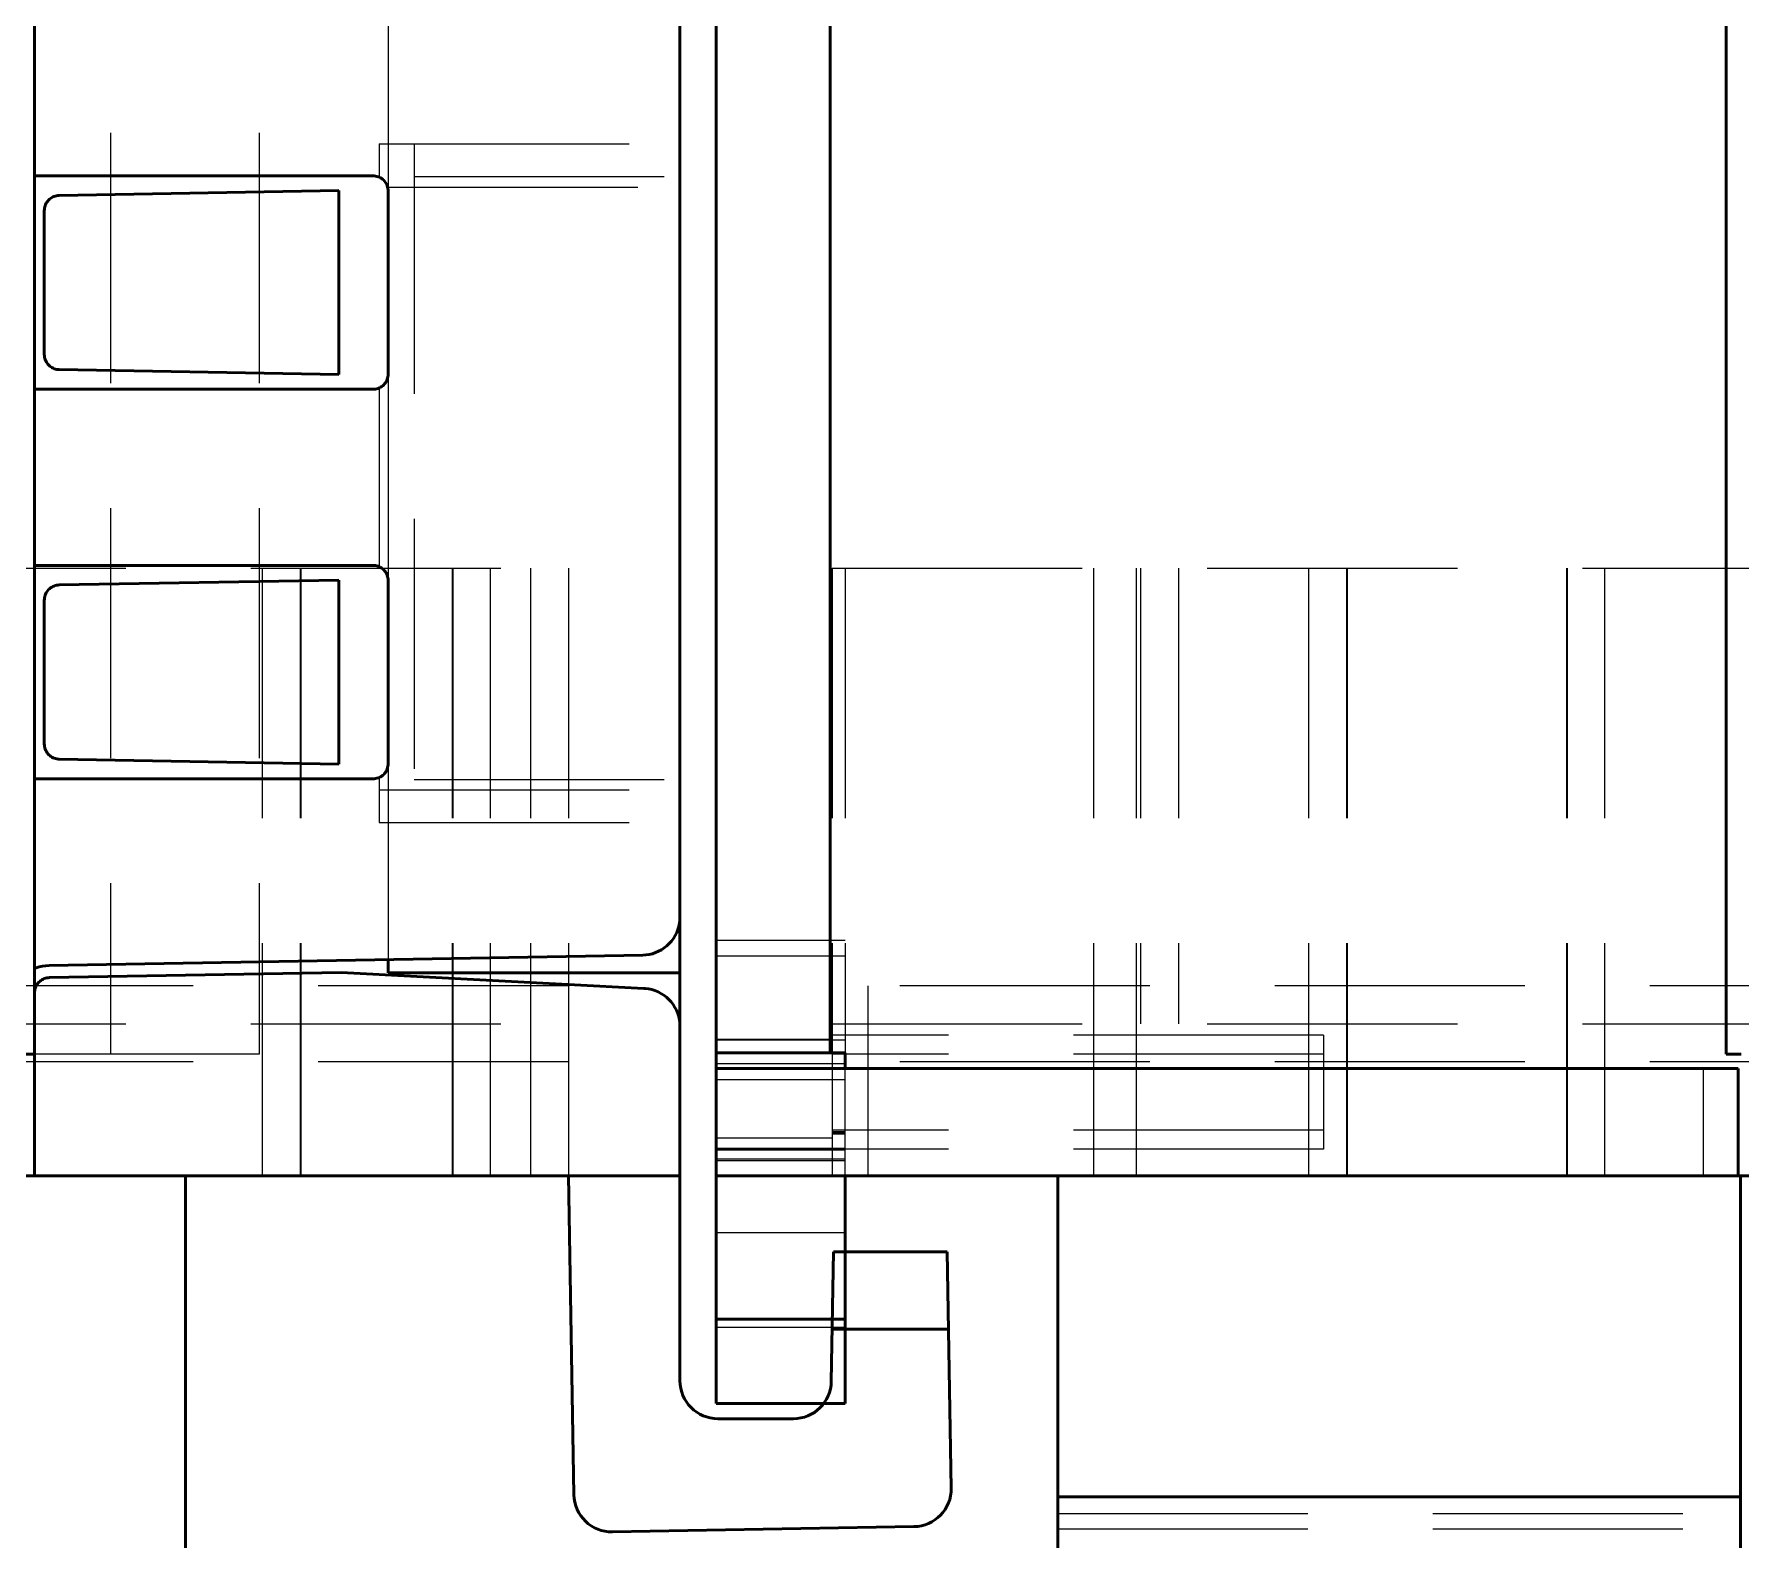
# Model space of a CAD drawing. Extents: x -891 to 6596, y -1 to 298.
# Drawn here: x -316.856 to -313.444, y 164.172 to 167.183 of the extents above; entities that cross this region are included whole.
import ezdxf

# ---------------------------------------------------------------- set-up
doc = ezdxf.new("R2010")
doc.units = 0
doc.header["$MEASUREMENT"] = 0
doc.linetypes.add('DASHED', pattern=[0.75, 0.5, -0.25])
for name, color, linetype, lineweight in [('AM_0', 7, 'Continuous', 50), ('AM_4', 3, 'Continuous', 25), ('AM_9', 6, 'DASHED', 25)]:
    doc.layers.add(name, color=color, linetype=linetype, lineweight=lineweight)

msp = doc.modelspace()

# ---------------------------------------------------------------- linework, layer by layer
at = {"layer": 'AM_0'}
for p, q in [((-315.4927, 184.0331), (-315.4927, 164.4442)), ((-316.8556, 180.0251), (-316.8556, 164.8998)), ((-315.2649, 165.1458), (-315.2649, 180.0251)), ((-313.4731, 165.1427), (-313.4731, 180.0251)), ((-315.5649, 167.7651), (-315.5649, 164.4898)), ((-316.1788, 166.8993), (-316.8556, 166.8993)), ((-316.2473, 166.8698), (-316.8062, 166.86)), ((-316.2473, 166.502), (-316.2473, 166.8698)), ((-316.1485, 166.5028), (-316.1485, 166.8689)), ((-316.836, 166.8297), (-316.836, 166.5421)), ((-316.8062, 166.5117), (-316.2473, 166.502)), ((-316.8556, 166.4725), (-316.1788, 166.4725)), ((-316.1788, 166.1203), (-316.8556, 166.1203)), ((-316.2473, 166.0908), (-316.8062, 166.0811)), ((-316.2473, 165.723), (-316.2473, 166.0908)), ((-316.1485, 165.7239), (-316.1485, 166.09)), ((-316.836, 166.0507), (-316.836, 165.7631)), ((-316.8062, 165.7327), (-316.2473, 165.723)), ((-316.8556, 165.6935), (-316.1788, 165.6935)), ((-315.6395, 165.3409), (-316.8266, 165.3202)), ((-316.1485, 165.332), (-316.1485, 165.3052)), ((-316.8258, 165.2959), (-316.2421, 165.3061)), ((-316.2421, 165.3061), (-315.6369, 165.2744)), ((-315.5649, 165.3052), (-316.1485, 165.3052)), ((-316.8556, 165.1427), (-316.886, 165.1427)), ((-315.2345, 165.1458), (-315.4927, 165.1458)), ((-313.4491, 165.1139), (-315.4927, 165.1139)), ((-315.2345, 165.1458), (-315.2345, 165.1139)), ((-313.4428, 165.1427), (-313.4731, 165.1427)), ((-313.4491, 164.8998), (-313.4491, 165.1139)), ((-315.5649, 164.8998), (-318.9055, 164.8998)), ((-316.5534, 164.8998), (-316.5534, 163.3586)), ((-315.7881, 164.8998), (-315.777, 164.262)), ((-312.1521, 164.8998), (-315.4927, 164.8998)), ((-315.2345, 164.8998), (-315.2345, 164.4442)), ((-314.8094, 164.8998), (-314.8094, 163.3586)), ((-313.4443, 164.8998), (-313.4443, 163.6717)), ((-315.2578, 164.7479), (-315.2623, 164.4885)), ((-315.0308, 164.7479), (-315.2578, 164.7479)), ((-315.0226, 164.2752), (-315.0308, 164.7479)), ((-315.2345, 164.6128), (-315.4927, 164.6128)), ((-315.0281, 164.5931), (-315.2605, 164.5931)), ((-315.2345, 164.4442), (-315.4927, 164.4442)), ((-315.3382, 164.4139), (-315.489, 164.4139)), ((-314.8094, 164.2575), (-313.4443, 164.2575)), ((-315.6998, 164.1874), (-315.0971, 164.198))]:
    msp.add_line(p, q, dxfattribs=at)
for points in [[(-316.1485, 166.8689), (-316.1486, 166.8716), (-316.1489, 166.8742), (-316.1495, 166.8768), (-316.1503, 166.8793), (-316.1513, 166.8818), (-316.1525, 166.8841), (-316.1539, 166.8863), (-316.1556, 166.8884), (-316.1574, 166.8904), (-316.1593, 166.8922), (-316.1614, 166.8938), (-316.1636, 166.8952), (-316.166, 166.8964), (-316.1684, 166.8975), (-316.171, 166.8983), (-316.1736, 166.8988), (-316.1762, 166.8992), (-316.1788, 166.8993)], [(-316.8062, 166.86), (-316.8088, 166.8599), (-316.8114, 166.8595), (-316.814, 166.8589), (-316.8165, 166.858), (-316.819, 166.857), (-316.8213, 166.8557), (-316.8235, 166.8542), (-316.8256, 166.8526), (-316.8275, 166.8508), (-316.8292, 166.8488), (-316.8308, 166.8466), (-316.8322, 166.8444), (-316.8334, 166.842), (-316.8344, 166.8396), (-316.8351, 166.837), (-316.8356, 166.8344), (-316.8359, 166.8318), (-316.836, 166.8297)], [(-316.836, 166.5421), (-316.8359, 166.5394), (-316.8356, 166.5368), (-316.835, 166.5342), (-316.8342, 166.5317), (-316.8332, 166.5292), (-316.8319, 166.5269), (-316.8305, 166.5247), (-316.8289, 166.5226), (-316.8271, 166.5206), (-316.8252, 166.5188), (-316.8231, 166.5172), (-316.8208, 166.5158), (-316.8185, 166.5146), (-316.816, 166.5135), (-316.8135, 166.5127), (-316.8109, 166.5122), (-316.8083, 166.5118), (-316.8062, 166.5117)], [(-316.1788, 166.4725), (-316.1762, 166.4726), (-316.1736, 166.4729), (-316.171, 166.4735), (-316.1684, 166.4743), (-316.166, 166.4753), (-316.1636, 166.4765), (-316.1614, 166.4779), (-316.1593, 166.4796), (-316.1574, 166.4813), (-316.1556, 166.4833), (-316.1539, 166.4854), (-316.1525, 166.4876), (-316.1513, 166.49), (-316.1503, 166.4924), (-316.1495, 166.495), (-316.1489, 166.4975), (-316.1486, 166.5002), (-316.1485, 166.5028)], [(-316.1485, 166.09), (-316.1486, 166.0926), (-316.1489, 166.0952), (-316.1495, 166.0978), (-316.1503, 166.1003), (-316.1513, 166.1028), (-316.1525, 166.1051), (-316.1539, 166.1074), (-316.1556, 166.1095), (-316.1574, 166.1114), (-316.1593, 166.1132), (-316.1614, 166.1148), (-316.1636, 166.1163), (-316.166, 166.1175), (-316.1684, 166.1185), (-316.171, 166.1193), (-316.1736, 166.1199), (-316.1762, 166.1202), (-316.1788, 166.1203)], [(-316.8062, 166.0811), (-316.8088, 166.0809), (-316.8114, 166.0805), (-316.814, 166.0799), (-316.8165, 166.079), (-316.819, 166.078), (-316.8213, 166.0767), (-316.8235, 166.0753), (-316.8256, 166.0736), (-316.8275, 166.0718), (-316.8292, 166.0698), (-316.8308, 166.0677), (-316.8322, 166.0654), (-316.8334, 166.063), (-316.8344, 166.0606), (-316.8351, 166.058), (-316.8356, 166.0554), (-316.8359, 166.0528), (-316.836, 166.0507)], [(-316.836, 165.7631), (-316.8359, 165.7605), (-316.8356, 165.7578), (-316.835, 165.7553), (-316.8342, 165.7527), (-316.8332, 165.7503), (-316.8319, 165.7479), (-316.8305, 165.7457), (-316.8289, 165.7436), (-316.8271, 165.7416), (-316.8252, 165.7398), (-316.8231, 165.7382), (-316.8208, 165.7368), (-316.8185, 165.7356), (-316.816, 165.7346), (-316.8135, 165.7338), (-316.8109, 165.7332), (-316.8083, 165.7329), (-316.8062, 165.7327)], [(-316.1788, 165.6935), (-316.1762, 165.6936), (-316.1736, 165.6939), (-316.171, 165.6945), (-316.1684, 165.6953), (-316.166, 165.6963), (-316.1636, 165.6976), (-316.1614, 165.699), (-316.1593, 165.7006), (-316.1574, 165.7024), (-316.1556, 165.7043), (-316.1539, 165.7064), (-316.1525, 165.7087), (-316.1513, 165.711), (-316.1503, 165.7135), (-316.1495, 165.716), (-316.1489, 165.7186), (-316.1486, 165.7212), (-316.1485, 165.7239)], [(-315.6395, 165.3409), (-315.6329, 165.3413), (-315.6263, 165.3423), (-315.6199, 165.3438), (-315.6136, 165.3459), (-315.6076, 165.3486), (-315.6017, 165.3517), (-315.5962, 165.3554), (-315.591, 165.3595), (-315.5862, 165.3641), (-315.5818, 165.369), (-315.5779, 165.3744), (-315.5744, 165.38), (-315.5715, 165.3859), (-315.5691, 165.3921), (-315.5672, 165.3984), (-315.5658, 165.4049), (-315.5651, 165.4115), (-315.5649, 165.4168)], [(-316.8266, 165.3202), (-316.8332, 165.3198), (-316.8397, 165.3188), (-316.8462, 165.3173), (-316.8524, 165.3152), (-316.8556, 165.3139)], [(-316.8258, 165.2959), (-316.8284, 165.2957), (-316.831, 165.2953), (-316.8336, 165.2947), (-316.8361, 165.2939), (-316.8385, 165.2928), (-316.8409, 165.2916), (-316.8431, 165.2901), (-316.8452, 165.2885), (-316.8471, 165.2866), (-316.8488, 165.2846), (-316.8504, 165.2825), (-316.8518, 165.2803), (-316.853, 165.2779), (-316.8539, 165.2754), (-316.8547, 165.2729), (-316.8552, 165.2703), (-316.8555, 165.2677), (-316.8556, 165.2655)], [(-315.5649, 165.1985), (-315.5652, 165.2052), (-315.5661, 165.2117), (-315.5675, 165.2182), (-315.5695, 165.2245), (-315.572, 165.2306), (-315.5751, 165.2365), (-315.5786, 165.2421), (-315.5827, 165.2473), (-315.5872, 165.2522), (-315.592, 165.2567), (-315.5973, 165.2607), (-315.6029, 165.2643), (-315.6088, 165.2674), (-315.6149, 165.2699), (-315.6212, 165.2719), (-315.6277, 165.2733), (-315.6342, 165.2742), (-315.6369, 165.2744)]]:
    msp.add_lwpolyline(points, dxfattribs=at)
for centre, start, end in [((-315.489, 164.4898), 180, 270), ((-315.3382, 164.4898), 270, 359), ((-315.7011, 164.2633), 181, 271), ((-315.0985, 164.2739), 271, 1)]:
    msp.add_arc(centre, 0.0759, start, end, dxfattribs=at)
at = {"layer": 'AM_4'}
for p, q in [((-315.2649, 165.1719), (-315.4927, 165.1719)), ((-315.2345, 165.1235), (-315.4927, 165.1235)), ((-313.5187, 165.1139), (-313.5187, 164.8998))]:
    msp.add_line(p, q, dxfattribs=at)
at = {"layer": 'AM_9'}
for p, q in [((-316.7038, 178.985), (-316.7038, 165.1427)), ((-316.4061, 178.985), (-316.4061, 165.1427)), ((-316.1485, 167.2818), (-316.1485, 166.8689)), ((-316.1662, 166.9634), (-316.1662, 166.8966)), ((-316.1662, 166.9634), (-315.5649, 166.9634)), ((-316.0964, 166.9634), (-316.0964, 165.6059)), ((-316.0964, 166.898), (-315.5649, 166.898)), ((-316.1495, 166.8769), (-315.5649, 166.8769)), ((-316.1485, 166.5028), (-316.1485, 166.09)), ((-316.1662, 166.4752), (-316.1662, 166.1176)), ((-318.6732, 166.1146), (-315.7881, 166.1146)), ((-316.4001, 166.1146), (-316.4001, 164.8998)), ((-316.3241, 166.1146), (-316.3241, 164.8998)), ((-316.3228, 166.1146), (-316.3228, 164.8998)), ((-316.0205, 166.1146), (-316.0205, 164.8998)), ((-316.0191, 166.1146), (-316.0191, 164.8998)), ((-315.9445, 166.1146), (-315.9445, 164.8998)), ((-315.864, 166.1146), (-315.864, 164.8998)), ((-315.7881, 166.1146), (-315.7881, 164.8998)), ((-315.2604, 166.1146), (-312.3753, 166.1146)), ((-315.2604, 166.1146), (-315.2604, 164.8998)), ((-315.2345, 166.1146), (-315.2345, 165.1458)), ((-314.738, 166.1146), (-314.738, 164.8998)), ((-314.653, 166.1146), (-314.653, 164.8998)), ((-314.6439, 166.1146), (-314.6439, 165.2035)), ((-314.5679, 166.1146), (-314.5679, 165.2035)), ((-314.3083, 166.1146), (-314.3083, 164.8998)), ((-314.2324, 166.1146), (-314.2324, 164.8998)), ((-314.231, 166.1146), (-314.231, 164.8998)), ((-313.792, 166.1146), (-313.792, 164.8998)), ((-313.7907, 166.1146), (-313.7907, 164.8998)), ((-313.7161, 166.1146), (-313.7161, 164.8998)), ((-316.1662, 165.6962), (-316.1662, 165.6059)), ((-316.1485, 165.7239), (-316.1485, 165.332)), ((-316.1662, 165.6712), (-315.5649, 165.6712)), ((-316.0964, 165.6924), (-315.5649, 165.6924)), ((-316.1662, 165.6059), (-315.5649, 165.6059)), ((-315.2345, 165.3705), (-315.4927, 165.3705)), ((-315.2345, 165.3386), (-315.4927, 165.3386)), ((-315.7881, 165.2794), (-318.6018, 165.2794)), ((-312.3753, 165.2794), (-315.189, 165.2794)), ((-315.189, 165.2794), (-315.189, 164.8998)), ((-318.6732, 165.2035), (-315.7881, 165.2035)), ((-315.2604, 165.2035), (-312.3753, 165.2035)), ((-315.2345, 165.1707), (-315.4927, 165.1707)), ((-314.2779, 165.1807), (-315.2604, 165.1807)), ((-314.2779, 165.1807), (-314.2779, 164.9529)), ((-315.7881, 165.1276), (-318.6018, 165.1276)), ((-316.4061, 165.1427), (-316.8556, 165.1427)), ((-314.2779, 165.1427), (-315.2604, 165.1427)), ((-315.2345, 164.8998), (-315.2345, 165.1139)), ((-312.3753, 165.1276), (-315.189, 165.1276)), ((-315.2345, 165.0917), (-315.4927, 165.0917)), ((-314.2779, 164.9909), (-315.2604, 164.9909)), ((-315.2604, 164.988), (-315.2345, 164.988)), ((-315.2604, 164.9865), (-315.2345, 164.9865)), ((-315.2345, 164.985), (-315.2604, 164.985)), ((-315.2604, 164.9835), (-315.2345, 164.9835)), ((-315.2604, 164.9752), (-315.4927, 164.9752)), ((-315.2345, 164.9542), (-315.4927, 164.9542)), ((-314.2779, 164.9529), (-315.4927, 164.9529)), ((-315.2345, 164.9512), (-315.4927, 164.9512)), ((-315.2345, 164.9328), (-315.4927, 164.9328)), ((-315.2345, 164.9297), (-315.4927, 164.9297)), ((-315.2345, 164.7859), (-315.4927, 164.7859)), ((-315.2345, 164.5961), (-315.4927, 164.5961)), ((-314.8094, 164.2242), (-313.4443, 164.2242)), ((-314.8094, 164.1937), (-313.4443, 164.1937))]:
    msp.add_line(p, q, dxfattribs=at)

doc.saveas('drawing.dxf')
